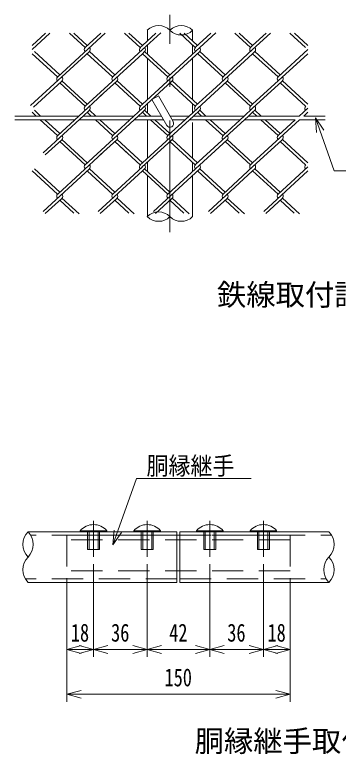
# Model space of a CAD drawing. Units: millimetres, scale not verified, with parts at other scales. Extents: x -4200 to 4200, y -2970 to 2970.
# Drawn here: x 1075 to 1944, y -1182 to 802 of the extents above; entities that cross this region are included whole.
import ezdxf
from ezdxf.enums import TextEntityAlignment as Align

# ---------------------------------------------------------------- set-up
doc = ezdxf.new("R2010")
doc.units = ezdxf.units.MM
doc.header["$LTSCALE"] = 10
doc.linetypes.add('USER1', pattern=[50.5, 30, -9, 2.5, -9])
doc.linetypes.add('USER2', pattern=[12.6, 8.4, -4.2])
doc.layers.add('0-0_24', color=7, linetype='Continuous')
for name, color, linetype, lineweight in [('0-1_3', 3, 'Continuous', 13), ('0-2_26', 2, 'USER1', 13), ('0-3_1', 1, 'Continuous', 9), ('0-4_27', 7, 'Continuous', 13), ('0-5_28', 7, 'Continuous', 13), ('0-7_11', 59, 'Continuous', 9)]:
    doc.layers.add(name, color=color, linetype=linetype, lineweight=lineweight)
doc.styles.add('ＭＳ ゴシック', font='')
doc.styles.get('ＭＳ ゴシック').set_extended_font_data('MS Gothic')

msp = doc.modelspace()

# ---------------------------------------------------------------- linework, layer by layer
at = {"layer": '0-1_3'}
for p, q in [((1443.48, 573.83), (1460.8, 583.83)), ((1460.8, 583.83), (1500.62, 514.86)), ((1443.48, 573.83), (1483.3, 504.86)), ((1247.18, 529.86), (1075.29, 529.86)), ((1236.26, 519.86), (1075.29, 519.86)), ((1384.28, 519.86), (1248.1, 519.86)), ((1395.19, 529.86), (1259.02, 529.86)), ((1411.52, 529.86), (1407.04, 529.86)), ((1468.86, 529.86), (1407.04, 529.86)), ((1543.21, 529.86), (1491.96, 529.86)), ((1532.3, 519.86), (1497.73, 519.86)), ((1680.32, 519.86), (1544.14, 519.86)), ((1691.23, 529.86), (1555.05, 529.86)), ((1828.34, 519.86), (1692.16, 519.86)), ((1839.25, 529.86), (1703.07, 529.86)), ((1908.62, 519.86), (1840.18, 519.86)), ((1908.62, 529.86), (1851.09, 529.86)), ((1251.26, -582.72), (1322.46, -582.72)), ((1251.26, -582.72), (1251.26, -585.5)), ((1251.26, -585.5), (1322.46, -585.5)), ((1322.46, -582.72), (1322.46, -585.5)), ((1395.26, -582.72), (1466.46, -582.72)), ((1395.26, -582.72), (1395.26, -585.5)), ((1395.26, -585.5), (1466.46, -585.5)), ((1466.46, -582.72), (1466.46, -585.5)), ((1634.46, -582.72), (1563.26, -582.72)), ((1563.26, -582.72), (1563.26, -585.5)), ((1634.46, -585.5), (1563.26, -585.5)), ((1634.46, -582.72), (1634.46, -585.5)), ((1778.46, -582.72), (1707.26, -582.72)), ((1707.26, -582.72), (1707.26, -585.5)), ((1778.46, -585.5), (1707.26, -585.5)), ((1778.46, -582.72), (1778.46, -585.5))]:
    msp.add_line(p, q, dxfattribs=at)
at = {"layer": '0-1_3', "linetype": 'USER2'}
for p, q in [((1214.86, -594.7), (1214.86, -690.29)), ((1814.86, -594.7), (1214.86, -594.7)), ((1270.86, -585.5), (1270.86, -633.5)), ((1274.86, -585.5), (1274.86, -633.5)), ((1298.86, -585.5), (1298.86, -633.5)), ((1302.86, -585.5), (1302.86, -633.5)), ((1414.86, -585.5), (1414.86, -633.5)), ((1418.86, -585.5), (1418.86, -633.5)), ((1442.86, -585.5), (1442.86, -633.5)), ((1446.86, -585.5), (1446.86, -633.5)), ((1582.86, -585.5), (1582.86, -633.5)), ((1586.86, -585.5), (1586.86, -633.5)), ((1610.86, -585.5), (1610.86, -633.5)), ((1614.86, -585.5), (1614.86, -633.5)), ((1726.86, -585.5), (1726.86, -633.5)), ((1730.86, -585.5), (1730.86, -633.5)), ((1754.86, -585.5), (1754.86, -633.5)), ((1758.86, -585.5), (1758.86, -633.5)), ((1814.86, -594.7), (1814.86, -690.29)), ((1814.86, -607.5), (1214.86, -607.5)), ((1270.86, -633.5), (1302.86, -633.5)), ((1414.86, -633.5), (1446.86, -633.5)), ((1614.86, -633.5), (1582.86, -633.5)), ((1758.86, -633.5), (1726.86, -633.5)), ((1814.86, -690.29), (1214.86, -690.29))]:
    msp.add_line(p, q, dxfattribs=at)
at = {"layer": '0-1_3'}
msp.add_lwpolyline([(1474.64, 519.86), (1431.21, 519.86), (1396.12, 519.86)], dxfattribs=at)
for centre, radius, start, end in [((1491.96, 509.86), 10, 210, 30), ((1286.86, -613.1), 46.8, 40.47549, 139.52451), ((1430.86, -613.1), 46.8, 40.47549, 139.52451), ((1598.86, -613.1), 46.8, 40.47549, 139.52451), ((1742.86, -613.1), 46.8, 40.47549, 139.52451)]:
    msp.add_arc(centre, radius, start, end, dxfattribs=at)
at = {"layer": '0-2_26'}
for p, q in [((1491.96, 218.19), (1491.96, 801.52)), ((1286.86, -556.36), (1286.86, -652.79)), ((1430.86, -556.36), (1430.86, -652.79)), ((1598.86, -556.36), (1598.86, -652.79)), ((1742.86, -556.36), (1742.86, -652.79))]:
    msp.add_line(p, q, dxfattribs=at)
at = {"layer": '0-3_1'}
for p, q in [((1431.21, 759.86), (1431.21, 731.04)), ((1552.71, 731.04), (1552.71, 759.86)), ((1431.21, 720.19), (1431.21, 695.89)), ((1552.71, 695.89), (1552.71, 720.19)), ((1431.21, 685.04), (1431.21, 573.71)), ((1552.71, 573.71), (1552.71, 685.04)), ((1431.21, 562.86), (1431.21, 538.56)), ((1552.71, 538.56), (1552.71, 562.86)), ((1431.21, 519.86), (1431.21, 416.37)), ((1552.71, 416.37), (1552.71, 512.09)), ((1431.21, 405.52), (1431.21, 381.22)), ((1552.71, 381.22), (1552.71, 405.52)), ((1431.21, 370.37), (1431.21, 259.86)), ((1552.71, 259.86), (1552.71, 370.37)), ((1510.86, -585.5), (1110.86, -585.5)), ((1510.86, -585.5), (1510.86, -721.5)), ((1518.86, -585.5), (1518.86, -721.5)), ((1518.86, -585.5), (1918.86, -585.5)), ((1510.86, -721.5), (1110.86, -721.5)), ((1518.86, -721.5), (1918.86, -721.5))]:
    msp.add_line(p, q, dxfattribs=at)
at = {"layer": '0-3_1', "linetype": 'USER2'}
for p, q in [((1510.86, -594.7), (1118.01, -594.7)), ((1518.86, -594.7), (1926.01, -594.7)), ((1510.86, -712.3), (1103.7, -712.3)), ((1518.86, -712.3), (1911.7, -712.3))]:
    msp.add_line(p, q, dxfattribs=at)
at = {"layer": '0-4_27'}
for p, q in [((1286.86, -921.5), (1286.86, -672.79)), ((1286.86, -921.5), (1286.86, -672.79)), ((1430.86, -921.5), (1430.86, -672.79)), ((1430.86, -921.5), (1430.86, -672.79)), ((1598.86, -921.5), (1598.86, -672.79)), ((1598.86, -921.5), (1598.86, -672.79)), ((1742.86, -921.5), (1742.86, -672.79)), ((1742.86, -921.5), (1742.86, -672.79)), ((1214.86, -921.5), (1214.86, -710.29)), ((1214.86, -1041.5), (1214.86, -710.29)), ((1814.86, -921.5), (1814.86, -710.29)), ((1814.86, -1041.5), (1814.86, -710.29)), ((1214.86, -901.5), (1253.49, -891.14)), ((1286.86, -901.5), (1248.22, -891.14)), ((1286.86, -901.5), (1325.49, -891.14)), ((1430.86, -901.5), (1392.22, -891.14)), ((1430.86, -901.5), (1469.49, -891.14)), ((1598.86, -901.5), (1560.22, -891.14)), ((1598.86, -901.5), (1637.49, -891.14)), ((1742.86, -901.5), (1704.22, -891.14)), ((1742.86, -901.5), (1781.49, -891.14)), ((1814.86, -901.5), (1776.22, -891.14)), ((1286.86, -901.5), (1214.86, -901.5)), ((1214.86, -901.5), (1253.49, -911.85)), ((1286.86, -901.5), (1248.22, -911.85)), ((1430.86, -901.5), (1286.86, -901.5)), ((1286.86, -901.5), (1325.49, -911.85)), ((1430.86, -901.5), (1392.22, -911.85)), ((1598.86, -901.5), (1430.86, -901.5)), ((1430.86, -901.5), (1469.49, -911.85)), ((1598.86, -901.5), (1560.22, -911.85)), ((1742.86, -901.5), (1598.86, -901.5)), ((1598.86, -901.5), (1637.49, -911.85)), ((1742.86, -901.5), (1704.22, -911.85)), ((1814.86, -901.5), (1742.86, -901.5)), ((1742.86, -901.5), (1781.49, -911.85)), ((1814.86, -901.5), (1776.22, -911.85)), ((1214.86, -1021.5), (1253.49, -1011.14)), ((1814.86, -1021.5), (1776.22, -1011.14)), ((1814.86, -1021.5), (1214.86, -1021.5)), ((1214.86, -1021.5), (1253.49, -1031.85)), ((1814.86, -1021.5), (1776.22, -1031.85))]:
    msp.add_line(p, q, dxfattribs=at)
for centre, radius, start, end in [((1461.58, 729.29), 43.09, 45.18146, 134.81854), ((1522.33, 729.29), 43.09, 45.18146, 134.81854), ((1522.33, 790.43), 43.09, 225.18146, 314.81854), ((1461.58, 229.29), 43.09, 45.18146, 134.81854), ((1461.58, 290.43), 43.09, 225.18146, 314.81854), ((1522.33, 290.43), 43.09, 225.18146, 314.81854), ((1145.07, -619.5), 48.24, 135.18146, 224.81854), ((1076.64, -619.5), 48.24, 315.18146, 44.81854), ((1884.64, -619.5), 48.24, 315.18146, 44.81854), ((1145.07, -687.5), 48.24, 135.18146, 224.81854), ((1953.07, -687.5), 48.24, 135.18146, 224.81854), ((1884.64, -687.5), 48.24, 315.18146, 44.81854)]:
    msp.add_arc(centre, radius, start, end, dxfattribs=at)
at = {"layer": '0-5_28'}
for p, q in [((1882.5, 525.22), (1905.16, 492.26)), ((1882.5, 525.22), (1885.64, 485.34)), ((1338.8, -620.86), (1341.89, -580.98)), ((1338.8, -620.86), (1361.42, -587.87))]:
    msp.add_line(p, q, dxfattribs=at)
for points in [[(1882.5, 525.22), (1932.82, 383.12), (2113.7, 383.12)], [(1338.8, -620.86), (1401.73, -442.58), (1709.76, -442.58)]]:
    msp.add_lwpolyline(points, dxfattribs=at)
at = {"layer": '0-7_11'}
for p, q in [((1121.91, 718.89), (1157.96, 751.92)), ((1121.91, 708.04), (1169.8, 751.92)), ((1190.52, 635.27), (1317.82, 751.92)), ((1222.04, 751.92), (1264.05, 713.43)), ((1233.88, 751.92), (1269.93, 718.89)), ((1264.01, 713.47), (1305.98, 751.92)), ((1370.06, 751.92), (1412.07, 713.43)), ((1417.95, 708.04), (1467.37, 753.33)), ((1486.55, 635.27), (1615.04, 753.01)), ((1518.08, 751.92), (1560.09, 713.43)), ((1529.92, 751.92), (1565.97, 718.89)), ((1560.05, 713.47), (1602.01, 751.92)), ((1666.1, 751.92), (1708.11, 713.43)), ((1713.99, 708.04), (1761.87, 751.92)), ((1814.12, 751.92), (1856.13, 713.43)), ((1825.96, 751.92), (1862.01, 718.89)), ((1412.03, 713.47), (1417.95, 718.89)), ((1708.07, 713.47), (1713.99, 718.89)), ((1117.82, 557.81), (1275.85, 702.62)), ((1121.91, 697.19), (1190, 634.8)), ((1127.81, 702.64), (1195.92, 640.23)), ((1264.01, 556.14), (1417.95, 697.19)), ((1269.93, 697.19), (1338.02, 634.8)), ((1275.81, 702.66), (1343.94, 640.23)), ((1338.53, 635.27), (1417.95, 708.04)), ((1417.95, 697.19), (1423.87, 702.62)), ((1417.95, 561.56), (1571.89, 702.62)), ((1417.95, 697.19), (1486.04, 634.8)), ((1423.85, 702.64), (1491.96, 640.23)), ((1566.44, 696.76), (1634.08, 634.78)), ((1571.84, 702.66), (1639.98, 640.23)), ((1595.55, 588.67), (1713.99, 697.19)), ((1634.57, 635.27), (1713.99, 708.04)), ((1713.99, 697.19), (1719.91, 702.62)), ((1713.99, 697.19), (1782.07, 634.8)), ((1713.99, 561.56), (1862.01, 697.19)), ((1719.88, 702.64), (1788, 640.23)), ((1782.59, 635.27), (1862.01, 708.04)), ((1201.84, 634.8), (1201.33, 635.27)), ((1497.88, 634.8), (1497.36, 635.27)), ((1645.9, 634.8), (1645.38, 635.27)), ((1125.43, 553.93), (1201.33, 623.48)), ((1190.52, 623.48), (1190, 623.95)), ((1195.92, 618.53), (1264.05, 556.09)), ((1201.84, 623.95), (1269.93, 561.56)), ((1304.92, 582.77), (1349.34, 623.48)), ((1343.94, 618.53), (1412.03, 556.13)), ((1349.86, 623.95), (1417.95, 561.56)), ((1417.95, 550.71), (1497.36, 623.48)), ((1486.55, 623.48), (1486.04, 623.95)), ((1491.96, 618.53), (1560.07, 556.11)), ((1497.88, 623.95), (1565.97, 561.56)), ((1543.21, 529.86), (1645.38, 623.48)), ((1634.57, 623.48), (1634.06, 623.95)), ((1639.98, 618.53), (1708.07, 556.13)), ((1645.9, 623.95), (1713.99, 561.56)), ((1713.99, 550.71), (1793.4, 623.48)), ((1788, 618.53), (1856.11, 556.11)), ((1793.92, 623.95), (1862.01, 561.56)), ((1247.18, 529.86), (1310.97, 588.31)), ((1560.05, 556.14), (1598.94, 591.77)), ((1412.03, 556.13), (1417.95, 561.56)), ((1708.07, 556.13), (1713.99, 561.56)), ((1121.91, 539.86), (1132.82, 529.86)), ((1127.81, 545.3), (1144.67, 529.86)), ((1259.02, 529.86), (1275.85, 545.28)), ((1270.4, 539.43), (1280.84, 529.86)), ((1275.81, 545.32), (1292.68, 529.86)), ((1395.19, 529.86), (1417.95, 550.71)), ((1407.04, 529.86), (1417.95, 539.86)), ((1417.95, 539.86), (1423.87, 545.28)), ((1417.95, 539.86), (1428.86, 529.86)), ((1423.85, 545.3), (1440.7, 529.86)), ((1555.05, 529.86), (1571.89, 545.28)), ((1566.44, 539.43), (1576.88, 529.86)), ((1571.84, 545.32), (1588.72, 529.86)), ((1691.23, 529.86), (1713.99, 550.71)), ((1703.07, 529.86), (1713.99, 539.86)), ((1713.99, 539.86), (1719.91, 545.28)), ((1713.99, 539.86), (1724.9, 529.86)), ((1719.88, 545.3), (1736.74, 529.86)), ((1839.25, 529.86), (1862.01, 550.71)), ((1851.09, 529.86), (1862.01, 539.86)), ((1143.74, 519.86), (1190, 477.47)), ((1151.49, 431.33), (1260.61, 531.31)), ((1155.58, 519.86), (1195.92, 482.89)), ((1190.52, 477.94), (1247.18, 529.86)), ((1263.54, 398.37), (1407.04, 529.86)), ((1291.76, 519.86), (1338.04, 477.45)), ((1303.6, 519.86), (1343.94, 482.89)), ((1338.53, 477.94), (1395.19, 529.86)), ((1417.95, 404.22), (1555.05, 529.86)), ((1439.78, 519.86), (1486.04, 477.47)), ((1451.62, 519.86), (1491.96, 482.89)), ((1486.04, 477.47), (1543.21, 529.86)), ((1560.02, 398.78), (1703.07, 529.86)), ((1587.79, 519.86), (1634.08, 477.45)), ((1599.64, 519.86), (1639.98, 482.89)), ((1634.57, 477.94), (1691.23, 529.86)), ((1713.99, 404.22), (1840.18, 519.86)), ((1735.81, 519.86), (1782.07, 477.47)), ((1747.65, 519.86), (1788, 482.89)), ((1782.59, 477.94), (1828.34, 519.86)), ((1201.84, 477.47), (1201.33, 477.94)), ((1497.88, 477.47), (1497.36, 477.94)), ((1156.9, 425.43), (1201.33, 466.14)), ((1190.52, 466.14), (1190, 466.62)), ((1195.92, 461.19), (1264.01, 398.8)), ((1201.84, 466.62), (1269.93, 404.22)), ((1304.92, 425.43), (1349.34, 466.14)), ((1343.92, 461.21), (1412.07, 398.76)), ((1343.94, 461.19), (1381.58, 426.7)), ((1349.84, 466.64), (1417.95, 404.22)), ((1349.86, 466.62), (1395.77, 424.55)), ((1416.7, 392.23), (1497.36, 466.14)), ((1486.55, 466.14), (1486.04, 466.62)), ((1486.55, 320.6), (1645.38, 466.14)), ((1491.96, 461.19), (1560.09, 398.76)), ((1497.88, 466.62), (1565.97, 404.22)), ((1639.98, 461.19), (1708.09, 398.78)), ((1645.9, 466.62), (1713.99, 404.22)), ((1713.99, 393.37), (1793.4, 466.14)), ((1788, 461.19), (1856.11, 398.78)), ((1793.92, 466.62), (1862.01, 404.22)), ((1190.52, 320.6), (1310.97, 430.98)), ((1412.03, 398.8), (1417.95, 404.22)), ((1708.07, 398.8), (1713.99, 404.22)), ((1121.91, 382.52), (1190, 320.13)), ((1127.81, 387.97), (1195.92, 325.56)), ((1151.49, 273.99), (1275.85, 387.95)), ((1270.4, 382.09), (1338.06, 320.09)), ((1275.81, 387.99), (1343.94, 325.56)), ((1299.51, 273.99), (1417.95, 382.52)), ((1338.53, 320.6), (1417.95, 393.37)), ((1417.95, 382.52), (1423.87, 387.95)), ((1417.95, 382.52), (1486.04, 320.13)), ((1423.85, 387.97), (1491.96, 325.56)), ((1447.53, 273.99), (1571.89, 387.95)), ((1566.44, 382.09), (1634.1, 320.09)), ((1571.84, 387.99), (1639.98, 325.56)), ((1595.55, 273.99), (1713.99, 382.52)), ((1634.57, 320.6), (1713.99, 393.37)), ((1713.99, 382.52), (1719.91, 387.95)), ((1713.99, 382.52), (1782.07, 320.13)), ((1719.88, 387.97), (1788, 325.56)), ((1743.57, 273.99), (1862.01, 382.52)), ((1782.59, 320.6), (1862.01, 393.37)), ((1645.9, 320.13), (1645.38, 320.6)), ((1156.9, 268.1), (1201.33, 308.81)), ((1195.92, 303.85), (1233.56, 269.36)), ((1201.84, 309.28), (1247.75, 267.21)), ((1304.92, 268.1), (1349.34, 308.81)), ((1343.94, 303.85), (1381.58, 269.36)), ((1349.86, 309.28), (1395.77, 267.21)), ((1452.94, 268.1), (1497.36, 308.81)), ((1491.96, 303.85), (1529.6, 269.36)), ((1497.88, 309.28), (1543.79, 267.21)), ((1600.95, 268.1), (1645.38, 308.81)), ((1634.57, 308.81), (1634.06, 309.28)), ((1639.98, 303.85), (1677.62, 269.36)), ((1645.9, 309.28), (1691.81, 267.21)), ((1748.97, 268.1), (1793.4, 308.81)), ((1788, 303.85), (1825.64, 269.36)), ((1793.92, 309.28), (1839.82, 267.21))]:
    msp.add_line(p, q, dxfattribs=at)
for points in [[(1381.9, 751.92), (1417.95, 718.89), (1453.99, 751.92)], [(1677.94, 751.92), (1713.99, 718.89), (1750.03, 751.92)]]:
    msp.add_lwpolyline(points, dxfattribs=at)
for centre, start, end in [((1269.93, 708.04), 132.5, 222.5), ((1269.93, 708.04), 132.5, 222.5), ((1269.93, 708.04), 312.5, 42.5), ((1269.93, 708.04), 312.5, 42.5), ((1417.95, 708.04), 132.5, 222.5), ((1417.95, 708.04), 312.5, 42.5), ((1565.97, 708.04), 132.5, 222.5), ((1565.97, 708.04), 132.5, 222.5), ((1565.97, 708.04), 312.5, 42.5), ((1565.97, 708.04), 312.5, 42.5), ((1713.99, 708.04), 132.5, 222.5), ((1713.99, 708.04), 312.5, 42.5), ((1195.92, 629.38), 132.5, 227.5), ((1195.92, 629.38), 312.5, 47.5), ((1343.94, 629.38), 132.5, 222.5), ((1491.96, 629.38), 132.5, 227.5), ((1491.96, 629.38), 312.5, 47.5), ((1639.98, 629.38), 132.5, 227.5), ((1639.98, 629.38), 312.5, 47.5), ((1788, 629.38), 132.5, 222.5), ((1343.94, 629.38), 312.5, 42.5), ((1788, 629.38), 312.5, 42.5), ((1269.93, 550.71), 132.5, 222.5), ((1269.93, 550.71), 132.5, 222.5), ((1269.93, 550.71), 312.5, 42.5), ((1269.93, 550.71), 312.5, 42.5), ((1417.95, 550.71), 132.5, 222.5), ((1417.95, 550.71), 312.5, 42.5), ((1565.97, 550.71), 132.5, 222.5), ((1565.97, 550.71), 132.5, 222.5), ((1565.97, 550.71), 312.5, 42.5), ((1565.97, 550.71), 312.5, 42.5), ((1713.99, 550.71), 132.5, 222.5), ((1713.99, 550.71), 312.5, 42.5), ((1862.01, 550.71), 132.5, 222.5), ((1862.01, 550.71), 132.5, 222.5), ((1195.92, 472.04), 132.5, 227.5), ((1195.92, 472.04), 312.5, 47.5), ((1343.94, 472.04), 132.5, 222.5), ((1343.94, 472.04), 312.5, 42.5), ((1491.96, 472.04), 132.5, 227.5), ((1491.96, 472.04), 312.5, 47.5), ((1639.98, 472.04), 132.5, 222.5), ((1639.98, 472.04), 312.5, 42.5), ((1788, 472.04), 132.5, 222.5), ((1788, 472.04), 312.5, 42.5), ((1269.93, 393.37), 132.5, 222.5), ((1269.93, 393.37), 312.5, 42.5), ((1417.95, 393.37), 132.5, 222.5), ((1417.95, 393.37), 312.5, 42.5), ((1565.97, 393.37), 132.5, 222.5), ((1565.97, 393.37), 132.5, 222.5), ((1565.97, 393.37), 312.5, 42.5), ((1565.97, 393.37), 312.5, 42.5), ((1713.99, 393.37), 132.5, 222.5), ((1713.99, 393.37), 312.5, 42.5), ((1862.01, 393.37), 132.5, 222.5), ((1862.01, 393.37), 132.5, 222.5), ((1195.92, 314.7), 132.5, 222.5), ((1195.92, 314.7), 312.5, 42.5), ((1343.94, 314.7), 132.5, 222.5), ((1343.94, 314.7), 312.5, 42.5), ((1491.96, 314.7), 132.5, 222.5), ((1491.96, 314.7), 312.5, 42.5), ((1639.98, 314.7), 132.5, 227.5), ((1639.98, 314.7), 312.5, 47.5), ((1788, 314.7), 132.5, 222.5), ((1788, 314.7), 312.5, 42.5)]:
    msp.add_arc(centre, 8, start, end, dxfattribs=at)

# ---------------------------------------------------------------- texts
at = {"layer": '0-0_24', "style": 'ＭＳ ゴシック'}
for s, p in [('鉄線取付詳細', (1618.27, 4.27)), ('胴縁継手取付詳細', (1558.27, -1193.33))]:
    msp.add_text(s, height=57.7, dxfattribs=at).set_placement(p, align=Align.BOTTOM_LEFT)
at = {"layer": '0-4_27', "style": 'ＭＳ ゴシック', "width": 0.75}
for s, p in [('18', (1225.86, -894.75)), ('36', (1333.86, -894.75)), ('42', (1489.86, -894.75)), ('36', (1645.86, -894.75)), ('18', (1753.86, -894.75)), ('150', (1477.36, -1014.75))]:
    msp.add_text(s, height=48.09, dxfattribs=at).set_placement(p, align=Align.BOTTOM_LEFT)
at = {"layer": '0-5_28', "style": 'ＭＳ ゴシック', "width": 0.9}
msp.add_text('胴縁継手', height=48.09, dxfattribs=at).set_placement((1429.03, -447.13), align=Align.BOTTOM_LEFT)

doc.saveas('drawing.dxf')
